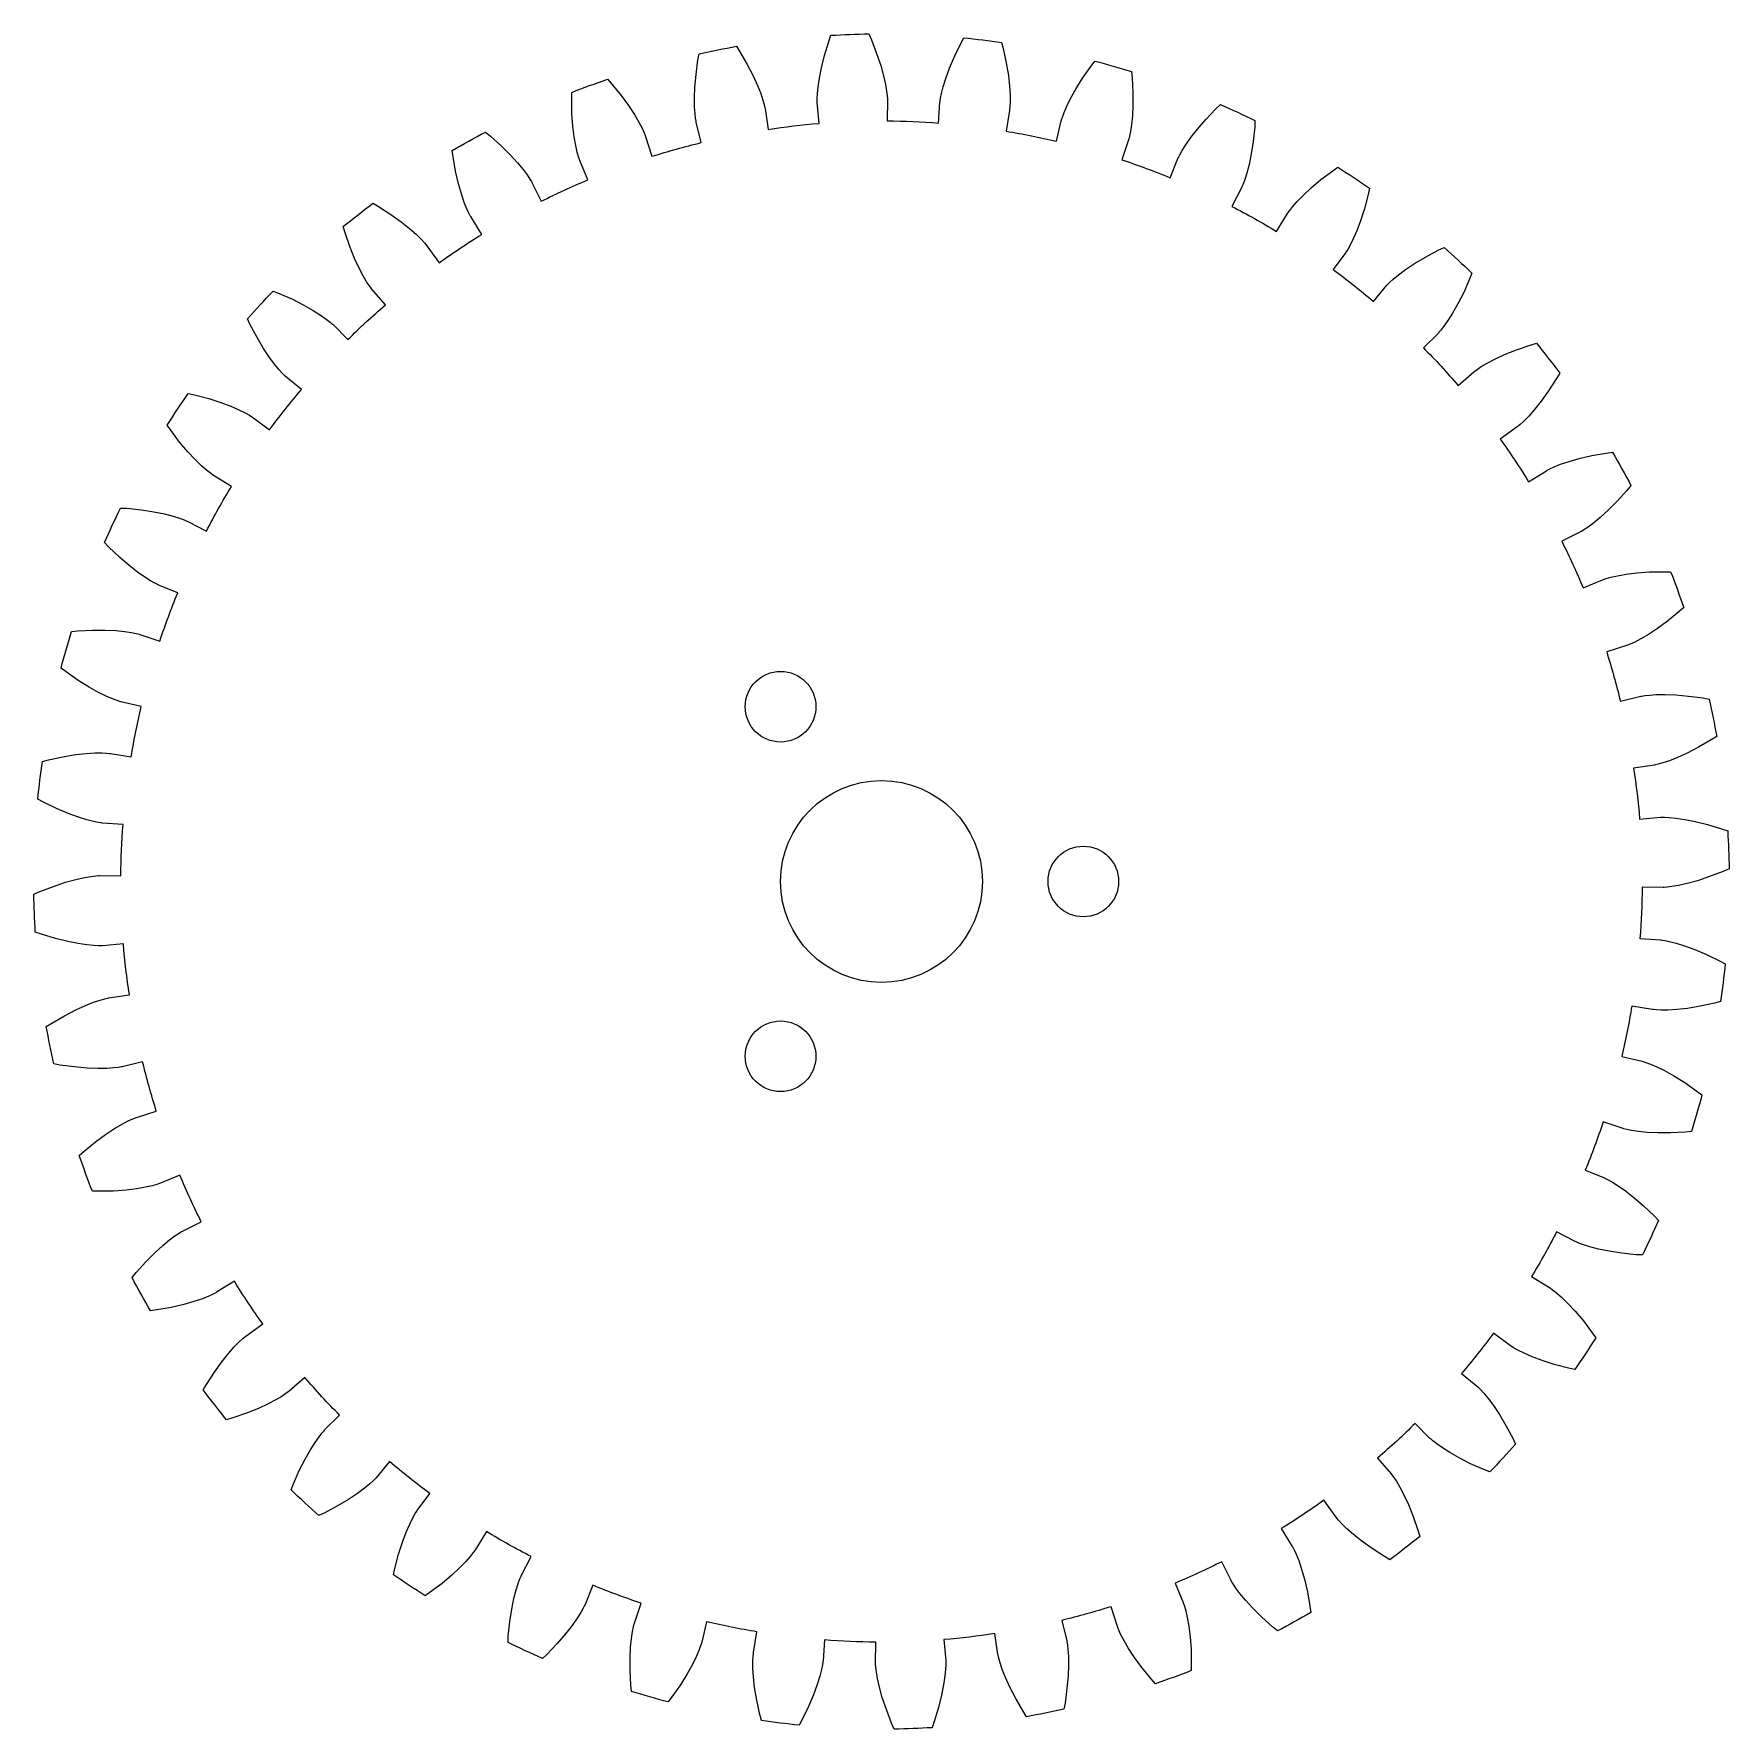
# Model space of a CAD drawing. Header units: millimetres. Extents: x -84 to 84, y -84 to 84.
import ezdxf

# ---------------------------------------------------------------- set-up
doc = ezdxf.new("R2010")
doc.units = ezdxf.units.MM
doc.layers.add('BottomGuard', color=70, linetype='Continuous')

msp = doc.modelspace()

# ---------------------------------------------------------------- linework, layer by layer
at = {"layer": 'BottomGuard'}
msp.add_lwpolyline([(57.13, 49.16), (58.71, 50.52), (58.79, 50.58), (59.02, 50.75), (59.42, 51.02), (60.01, 51.36), (60.78, 51.77), (61.74, 52.21), (62.91, 52.69), (64.28, 53.16), (64.89, 53.34, -0.011197), (67.21, 50.38), (67.21, 50.38), (66.89, 49.84), (66.11, 48.62), (65.37, 47.6), (64.71, 46.76), (64.13, 46.11), (63.65, 45.63), (63.3, 45.3), (63.08, 45.11), (63, 45.05), (61.31, 43.84, -0.016841), (64.12, 39.62), (65.89, 40.71), (65.97, 40.76), (66.23, 40.89), (66.67, 41.09), (67.3, 41.34), (68.13, 41.62), (69.15, 41.91), (70.38, 42.2), (71.81, 42.45), (72.43, 42.54, -0.011197), (74.27, 39.25), (74.27, 39.25), (73.87, 38.76), (72.9, 37.68), (72.01, 36.78), (71.22, 36.07), (70.55, 35.51), (70.01, 35.11), (69.61, 34.84), (69.36, 34.69), (69.27, 34.64), (67.41, 33.71, -0.016841), (69.53, 29.1), (71.45, 29.9), (71.54, 29.94), (71.81, 30.03), (72.28, 30.16), (72.94, 30.3), (73.8, 30.45), (74.86, 30.58), (76.11, 30.67), (77.56, 30.7), (78.2, 30.68, -0.011197), (79.49, 27.15), (79.49, 27.15), (79.02, 26.73), (77.89, 25.81), (76.88, 25.07), (75.99, 24.48), (75.24, 24.04), (74.64, 23.72), (74.2, 23.52), (73.93, 23.41), (73.84, 23.38), (71.86, 22.75, -0.016841), (73.22, 17.86), (75.25, 18.36), (75.34, 18.38), (75.63, 18.42), (76.11, 18.48), (76.78, 18.52), (77.65, 18.53), (78.72, 18.49), (79.97, 18.38), (81.41, 18.19), (82.03, 18.07, -0.011197), (82.76, 14.38), (82.76, 14.38), (82.23, 14.03), (80.97, 13.31), (79.85, 12.73), (78.88, 12.29), (78.07, 11.97), (77.43, 11.76), (76.97, 11.62), (76.68, 11.56), (76.59, 11.54), (74.53, 11.23, -0.016841), (75.12, 6.19), (77.19, 6.36), (77.29, 6.36), (77.58, 6.37), (78.06, 6.34), (78.74, 6.28), (79.6, 6.16), (80.64, 5.95), (81.86, 5.65), (83.25, 5.23), (83.85, 5.01, -0.011197), (83.99, 1.26), (83.99, 1.26), (83.41, 1), (82.06, 0.48), (80.86, 0.08), (79.84, -0.2), (78.98, -0.39), (78.32, -0.5), (77.84, -0.56), (77.55, -0.58), (77.45, -0.58), (75.37, -0.57, -0.016841), (75.16, -5.64), (77.23, -5.79), (77.33, -5.8), (77.62, -5.85), (78.09, -5.95), (78.75, -6.11), (79.58, -6.37), (80.58, -6.74), (81.74, -7.23), (83.05, -7.86), (83.6, -8.16, -0.011197), (83.15, -11.9), (83.15, -11.9), (82.54, -12.06), (81.12, -12.37), (79.88, -12.57), (78.82, -12.69), (77.95, -12.74), (77.27, -12.75), (76.79, -12.73), (76.5, -12.7), (76.4, -12.69), (74.35, -12.35, -0.016841), (73.35, -17.33), (75.38, -17.8), (75.47, -17.83), (75.75, -17.92), (76.2, -18.09), (76.82, -18.36), (77.6, -18.74), (78.53, -19.26), (79.6, -19.93), (80.79, -20.76), (81.3, -21.14, -0.011197), (80.27, -24.76), (80.27, -24.76), (79.64, -24.83), (78.19, -24.9), (76.93, -24.91), (75.87, -24.86), (75, -24.78), (74.33, -24.68), (73.85, -24.58), (73.57, -24.51), (73.48, -24.49), (71.51, -23.83, -0.016841), (69.74, -28.59), (71.66, -29.38), (71.75, -29.42), (72.01, -29.55), (72.43, -29.79), (73.01, -30.15), (73.72, -30.65), (74.55, -31.31), (75.51, -32.13), (76.55, -33.14), (76.99, -33.6, -0.011197), (75.41, -37.01), (75.41, -37.01), (74.77, -36.98), (73.33, -36.83), (72.09, -36.64), (71.04, -36.42), (70.2, -36.2), (69.55, -36), (69.1, -35.84), (68.83, -35.72), (68.74, -35.68), (66.9, -34.72, -0.016841), (64.41, -39.15), (66.19, -40.23), (66.27, -40.28), (66.5, -40.45), (66.88, -40.75), (67.39, -41.2), (68.01, -41.81), (68.74, -42.59), (69.55, -43.55), (70.43, -44.71), (70.78, -45.23, -0.011197), (68.69, -48.35), (68.69, -48.35), (68.07, -48.22), (66.67, -47.85), (65.47, -47.46), (64.47, -47.09), (63.67, -46.74), (63.06, -46.44), (62.64, -46.2), (62.4, -46.05), (62.32, -46), (60.64, -44.76, -0.016841), (57.49, -48.74), (59.08, -50.08), (59.15, -50.15), (59.36, -50.35), (59.68, -50.71), (60.12, -51.23), (60.64, -51.93), (61.23, -52.82), (61.88, -53.89), (62.57, -55.17), (62.84, -55.75, -0.011197), (60.28, -58.5), (60.28, -58.5), (59.69, -58.28), (58.36, -57.69), (57.24, -57.12), (56.31, -56.59), (55.58, -56.13), (55.02, -55.73), (54.64, -55.43), (54.42, -55.24), (54.35, -55.18), (52.89, -53.7, -0.016841), (49.16, -57.13), (50.52, -58.71), (50.58, -58.79), (50.75, -59.02), (51.02, -59.42), (51.36, -60.01), (51.77, -60.78), (52.21, -61.74), (52.69, -62.91), (53.16, -64.28), (53.34, -64.89, -0.011197), (50.38, -67.21), (50.38, -67.21), (49.84, -66.89), (48.62, -66.11), (47.6, -65.37), (46.76, -64.71), (46.11, -64.13), (45.63, -63.65), (45.3, -63.3), (45.11, -63.08), (45.05, -63), (43.84, -61.31, -0.016841), (39.62, -64.12), (40.71, -65.89), (40.76, -65.97), (40.89, -66.23), (41.09, -66.67), (41.34, -67.3), (41.62, -68.13), (41.91, -69.15), (42.2, -70.38), (42.45, -71.81), (42.54, -72.43, -0.011197), (39.25, -74.27), (39.25, -74.27), (38.76, -73.87), (37.68, -72.9), (36.78, -72.01), (36.07, -71.22), (35.51, -70.55), (35.11, -70.01), (34.84, -69.61), (34.69, -69.36), (34.64, -69.27), (33.71, -67.41, -0.016841), (29.1, -69.53), (29.9, -71.45), (29.94, -71.54), (30.03, -71.81), (30.16, -72.28), (30.3, -72.94), (30.45, -73.8), (30.58, -74.86), (30.67, -76.11), (30.7, -77.56), (30.68, -78.2, -0.011197), (27.15, -79.49), (27.15, -79.49), (26.73, -79.02), (25.81, -77.89), (25.07, -76.88), (24.48, -75.99), (24.04, -75.24), (23.72, -74.64), (23.52, -74.2), (23.41, -73.93), (23.38, -73.84), (22.75, -71.86, -0.016841), (17.86, -73.22), (18.36, -75.25), (18.38, -75.34), (18.42, -75.63), (18.48, -76.11), (18.52, -76.78), (18.53, -77.65), (18.49, -78.72), (18.38, -79.97), (18.19, -81.41), (18.07, -82.03, -0.011197), (14.38, -82.76), (14.38, -82.76), (14.03, -82.23), (13.31, -80.97), (12.73, -79.85), (12.29, -78.88), (11.97, -78.07), (11.76, -77.43), (11.62, -76.97), (11.56, -76.68), (11.54, -76.59), (11.23, -74.53, -0.016841), (6.19, -75.12), (6.36, -77.19), (6.36, -77.29), (6.37, -77.58), (6.34, -78.06), (6.28, -78.74), (6.16, -79.6), (5.95, -80.64), (5.65, -81.86), (5.23, -83.25), (5.01, -83.85, -0.011197), (1.26, -83.99), (1.26, -83.99), (1, -83.41), (0.48, -82.06), (0.08, -80.86), (-0.2, -79.84), (-0.39, -78.98), (-0.5, -78.32), (-0.56, -77.84), (-0.58, -77.55), (-0.58, -77.45), (-0.57, -75.37, -0.016841), (-5.64, -75.16), (-5.79, -77.23), (-5.8, -77.33), (-5.85, -77.62), (-5.95, -78.09), (-6.11, -78.75), (-6.37, -79.58), (-6.74, -80.58), (-7.23, -81.74), (-7.86, -83.05), (-8.16, -83.6, -0.011197), (-11.9, -83.15), (-11.9, -83.15), (-12.06, -82.54), (-12.37, -81.12), (-12.57, -79.88), (-12.69, -78.82), (-12.74, -77.95), (-12.75, -77.27), (-12.73, -76.79), (-12.7, -76.5), (-12.69, -76.4), (-12.35, -74.35, -0.016841), (-17.33, -73.35), (-17.8, -75.38), (-17.83, -75.47), (-17.92, -75.75), (-18.09, -76.2), (-18.36, -76.82), (-18.74, -77.6), (-19.26, -78.53), (-19.93, -79.6), (-20.76, -80.79), (-21.14, -81.3, -0.011197), (-24.76, -80.27), (-24.76, -80.27), (-24.83, -79.64), (-24.9, -78.19), (-24.91, -76.93), (-24.86, -75.87), (-24.78, -75), (-24.68, -74.33), (-24.58, -73.85), (-24.51, -73.57), (-24.49, -73.48), (-23.83, -71.51, -0.016841), (-28.59, -69.74), (-29.38, -71.66), (-29.42, -71.75), (-29.55, -72.01), (-29.79, -72.43), (-30.15, -73.01), (-30.65, -73.72), (-31.31, -74.55), (-32.13, -75.51), (-33.14, -76.55), (-33.6, -76.99, -0.011197), (-37.01, -75.41), (-37.01, -75.41), (-36.98, -74.77), (-36.83, -73.33), (-36.64, -72.09), (-36.42, -71.04), (-36.2, -70.2), (-36, -69.55), (-35.84, -69.1), (-35.72, -68.83), (-35.68, -68.74), (-34.72, -66.9, -0.016841), (-39.15, -64.41), (-40.23, -66.19), (-40.28, -66.27), (-40.45, -66.5), (-40.75, -66.88), (-41.2, -67.39), (-41.81, -68.01), (-42.59, -68.74), (-43.55, -69.55), (-44.71, -70.43), (-45.23, -70.78, -0.011197), (-48.35, -68.69), (-48.35, -68.69), (-48.22, -68.07), (-47.85, -66.67), (-47.46, -65.47), (-47.09, -64.47), (-46.74, -63.67), (-46.44, -63.06), (-46.2, -62.64), (-46.05, -62.4), (-46, -62.32), (-44.76, -60.64, -0.016841), (-48.74, -57.49), (-50.08, -59.08), (-50.15, -59.15), (-50.35, -59.36), (-50.71, -59.68), (-51.23, -60.12), (-51.93, -60.64), (-52.82, -61.23), (-53.89, -61.88), (-55.17, -62.57), (-55.75, -62.84, -0.011197), (-58.5, -60.28), (-58.5, -60.28), (-58.28, -59.69), (-57.69, -58.36), (-57.12, -57.24), (-56.59, -56.31), (-56.13, -55.58), (-55.73, -55.02), (-55.43, -54.64), (-55.24, -54.42), (-55.18, -54.35), (-53.7, -52.89, -0.016841), (-57.13, -49.16), (-58.71, -50.52), (-58.79, -50.58), (-59.02, -50.75), (-59.42, -51.02), (-60.01, -51.36), (-60.78, -51.77), (-61.74, -52.21), (-62.91, -52.69), (-64.28, -53.16), (-64.89, -53.34, -0.011197), (-67.21, -50.38), (-67.21, -50.38), (-66.89, -49.84), (-66.11, -48.62), (-65.37, -47.6), (-64.71, -46.76), (-64.13, -46.11), (-63.65, -45.63), (-63.3, -45.3), (-63.08, -45.11), (-63, -45.05), (-61.31, -43.84, -0.016841), (-64.12, -39.62), (-65.89, -40.71), (-65.97, -40.76), (-66.23, -40.89), (-66.67, -41.09), (-67.3, -41.34), (-68.13, -41.62), (-69.15, -41.91), (-70.38, -42.2), (-71.81, -42.45), (-72.43, -42.54, -0.011197), (-74.27, -39.25), (-74.27, -39.25), (-73.87, -38.76), (-72.9, -37.68), (-72.01, -36.78), (-71.22, -36.07), (-70.55, -35.51), (-70.01, -35.11), (-69.61, -34.84), (-69.36, -34.69), (-69.27, -34.64), (-67.41, -33.71, -0.016841), (-69.53, -29.1), (-71.45, -29.9), (-71.54, -29.94), (-71.81, -30.03), (-72.28, -30.16), (-72.94, -30.3), (-73.8, -30.45), (-74.86, -30.58), (-76.11, -30.67), (-77.56, -30.7), (-78.2, -30.68, -0.011197), (-79.49, -27.15), (-79.49, -27.15), (-79.02, -26.73), (-77.89, -25.81), (-76.88, -25.07), (-75.99, -24.48), (-75.24, -24.04), (-74.64, -23.72), (-74.2, -23.52), (-73.93, -23.41), (-73.84, -23.38), (-71.86, -22.75, -0.016841), (-73.22, -17.86), (-75.25, -18.36), (-75.34, -18.38), (-75.63, -18.42), (-76.11, -18.48), (-76.78, -18.52), (-77.65, -18.53), (-78.72, -18.49), (-79.97, -18.38), (-81.41, -18.19), (-82.03, -18.07, -0.011197), (-82.76, -14.38), (-82.76, -14.38), (-82.23, -14.03), (-80.97, -13.31), (-79.85, -12.73), (-78.88, -12.29), (-78.07, -11.97), (-77.43, -11.76), (-76.97, -11.62), (-76.68, -11.56), (-76.59, -11.54), (-74.53, -11.23, -0.016841), (-75.12, -6.19), (-77.19, -6.36), (-77.29, -6.36), (-77.58, -6.37), (-78.06, -6.34), (-78.74, -6.28), (-79.6, -6.16), (-80.64, -5.95), (-81.86, -5.65), (-83.25, -5.23), (-83.85, -5.01, -0.011197), (-83.99, -1.26), (-83.99, -1.26), (-83.41, -1), (-82.06, -0.48), (-80.86, -0.08), (-79.84, 0.2), (-78.98, 0.39), (-78.32, 0.5), (-77.84, 0.56), (-77.55, 0.58), (-77.45, 0.58), (-75.37, 0.57, -0.016841), (-75.16, 5.64), (-77.23, 5.79), (-77.33, 5.8), (-77.62, 5.85), (-78.09, 5.95), (-78.75, 6.11), (-79.58, 6.37), (-80.58, 6.74), (-81.74, 7.23), (-83.05, 7.86), (-83.6, 8.16, -0.011197), (-83.15, 11.9), (-83.15, 11.9), (-82.54, 12.06), (-81.12, 12.37), (-79.88, 12.57), (-78.82, 12.69), (-77.95, 12.74), (-77.27, 12.75), (-76.79, 12.73), (-76.5, 12.7), (-76.4, 12.69), (-74.35, 12.35, -0.016841), (-73.35, 17.33), (-75.38, 17.8), (-75.47, 17.83), (-75.75, 17.92), (-76.2, 18.09), (-76.82, 18.36), (-77.6, 18.74), (-78.53, 19.26), (-79.6, 19.93), (-80.79, 20.76), (-81.3, 21.14, -0.011197), (-80.27, 24.76), (-80.27, 24.76), (-79.64, 24.83), (-78.19, 24.9), (-76.93, 24.91), (-75.87, 24.86), (-75, 24.78), (-74.33, 24.68), (-73.85, 24.58), (-73.57, 24.51), (-73.48, 24.49), (-71.51, 23.83, -0.016841), (-69.74, 28.59), (-71.66, 29.38), (-71.75, 29.42), (-72.01, 29.55), (-72.43, 29.79), (-73.01, 30.15), (-73.72, 30.65), (-74.55, 31.31), (-75.51, 32.13), (-76.55, 33.14), (-76.99, 33.6, -0.011197), (-75.41, 37.01), (-75.41, 37.01), (-74.77, 36.98), (-73.33, 36.83), (-72.09, 36.64), (-71.04, 36.42), (-70.2, 36.2), (-69.55, 36), (-69.1, 35.84), (-68.83, 35.72), (-68.74, 35.68), (-66.9, 34.72, -0.016841), (-64.41, 39.15), (-66.19, 40.23), (-66.27, 40.28), (-66.5, 40.45), (-66.88, 40.75), (-67.39, 41.2), (-68.01, 41.81), (-68.74, 42.59), (-69.55, 43.55), (-70.43, 44.71), (-70.78, 45.23, -0.011197), (-68.69, 48.35), (-68.69, 48.35), (-68.07, 48.22), (-66.67, 47.85), (-65.47, 47.46), (-64.47, 47.09), (-63.67, 46.74), (-63.06, 46.44), (-62.64, 46.2), (-62.4, 46.05), (-62.32, 46), (-60.64, 44.76, -0.016841), (-57.49, 48.74), (-59.08, 50.08), (-59.15, 50.15), (-59.36, 50.35), (-59.68, 50.71), (-60.12, 51.23), (-60.64, 51.93), (-61.23, 52.82), (-61.88, 53.89), (-62.57, 55.17), (-62.84, 55.75, -0.011197), (-60.28, 58.5), (-60.28, 58.5), (-59.69, 58.28), (-58.36, 57.69), (-57.24, 57.12), (-56.31, 56.59), (-55.58, 56.13), (-55.02, 55.73), (-54.64, 55.43), (-54.42, 55.24), (-54.35, 55.18), (-52.89, 53.7, -0.016841), (-49.16, 57.13), (-50.52, 58.71), (-50.58, 58.79), (-50.75, 59.02), (-51.02, 59.42), (-51.36, 60.01), (-51.77, 60.78), (-52.21, 61.74), (-52.69, 62.91), (-53.16, 64.28), (-53.34, 64.89, -0.011197), (-50.38, 67.21), (-50.38, 67.21), (-49.84, 66.89), (-48.62, 66.11), (-47.6, 65.37), (-46.76, 64.71), (-46.11, 64.13), (-45.63, 63.65), (-45.3, 63.3), (-45.11, 63.08), (-45.05, 63), (-43.84, 61.31, -0.016841), (-39.62, 64.12), (-40.71, 65.89), (-40.76, 65.97), (-40.89, 66.23), (-41.09, 66.67), (-41.34, 67.3), (-41.62, 68.13), (-41.91, 69.15), (-42.2, 70.38), (-42.45, 71.81), (-42.54, 72.43, -0.011197), (-39.25, 74.27), (-39.25, 74.27), (-38.76, 73.87), (-37.68, 72.9), (-36.78, 72.01), (-36.07, 71.22), (-35.51, 70.55), (-35.11, 70.01), (-34.84, 69.61), (-34.69, 69.36), (-34.64, 69.27), (-33.71, 67.41, -0.016841), (-29.1, 69.53), (-29.9, 71.45), (-29.94, 71.54), (-30.03, 71.81), (-30.16, 72.28), (-30.3, 72.94), (-30.45, 73.8), (-30.58, 74.86), (-30.67, 76.11), (-30.7, 77.56), (-30.68, 78.2, -0.011197), (-27.15, 79.49), (-27.15, 79.49), (-26.73, 79.02), (-25.81, 77.89), (-25.07, 76.88), (-24.48, 75.99), (-24.04, 75.24), (-23.72, 74.64), (-23.52, 74.2), (-23.41, 73.93), (-23.38, 73.84), (-22.75, 71.86, -0.016841), (-17.86, 73.22), (-18.36, 75.25), (-18.38, 75.34), (-18.42, 75.63), (-18.48, 76.11), (-18.52, 76.78), (-18.53, 77.65), (-18.49, 78.72), (-18.38, 79.97), (-18.19, 81.41), (-18.07, 82.03, -0.011197), (-14.38, 82.76), (-14.38, 82.76), (-14.03, 82.23), (-13.31, 80.97), (-12.73, 79.85), (-12.29, 78.88), (-11.97, 78.07), (-11.76, 77.43), (-11.62, 76.97), (-11.56, 76.68), (-11.54, 76.59), (-11.23, 74.53, -0.016841), (-6.19, 75.12), (-6.36, 77.19), (-6.36, 77.29), (-6.37, 77.58), (-6.34, 78.06), (-6.28, 78.74), (-6.16, 79.6), (-5.95, 80.64), (-5.65, 81.86), (-5.23, 83.25), (-5.01, 83.85, -0.011197), (-1.26, 83.99), (-1.26, 83.99), (-1, 83.41), (-0.48, 82.06), (-0.08, 80.86), (0.2, 79.84), (0.39, 78.98), (0.5, 78.32), (0.56, 77.84), (0.58, 77.55), (0.58, 77.45), (0.57, 75.37, -0.016841), (5.64, 75.16), (5.79, 77.23), (5.8, 77.33), (5.85, 77.62), (5.95, 78.09), (6.11, 78.75), (6.37, 79.58), (6.74, 80.58), (7.23, 81.74), (7.86, 83.05), (8.16, 83.6, -0.011197), (11.9, 83.15), (11.9, 83.15), (12.06, 82.54), (12.37, 81.12), (12.57, 79.88), (12.69, 78.82), (12.74, 77.95), (12.75, 77.27), (12.73, 76.79), (12.7, 76.5), (12.69, 76.4), (12.35, 74.35, -0.016841), (17.33, 73.35), (17.8, 75.38), (17.83, 75.47), (17.92, 75.75), (18.09, 76.2), (18.36, 76.82), (18.74, 77.6), (19.26, 78.53), (19.93, 79.6), (20.76, 80.79), (21.14, 81.3, -0.011197), (24.76, 80.27), (24.76, 80.27), (24.83, 79.64), (24.9, 78.19), (24.91, 76.93), (24.86, 75.87), (24.78, 75), (24.68, 74.33), (24.58, 73.85), (24.51, 73.57), (24.49, 73.48), (23.83, 71.51, -0.016841), (28.59, 69.74), (29.38, 71.66), (29.42, 71.75), (29.55, 72.01), (29.79, 72.43), (30.15, 73.01), (30.65, 73.72), (31.31, 74.55), (32.13, 75.51), (33.14, 76.55), (33.6, 76.99, -0.011197), (37.01, 75.41), (37.01, 75.41), (36.98, 74.77), (36.83, 73.33), (36.64, 72.09), (36.42, 71.04), (36.2, 70.2), (36, 69.55), (35.84, 69.1), (35.72, 68.83), (35.68, 68.74), (34.72, 66.9, -0.016841), (39.15, 64.41), (40.23, 66.19), (40.28, 66.27), (40.45, 66.5), (40.75, 66.88), (41.2, 67.39), (41.81, 68.01), (42.59, 68.74), (43.55, 69.55), (44.71, 70.43), (45.23, 70.78, -0.011197), (48.35, 68.69), (48.35, 68.69), (48.22, 68.07), (47.85, 66.67), (47.46, 65.47), (47.09, 64.47), (46.74, 63.67), (46.44, 63.06), (46.2, 62.64), (46.05, 62.4), (46, 62.32), (44.76, 60.64, -0.016841), (48.74, 57.49), (50.08, 59.08), (50.15, 59.15), (50.35, 59.36), (50.71, 59.68), (51.23, 60.12), (51.93, 60.64), (52.82, 61.23), (53.89, 61.88), (55.17, 62.57), (55.75, 62.84, -0.011197), (58.5, 60.28), (58.5, 60.28), (58.28, 59.69), (57.69, 58.36), (57.12, 57.24), (56.59, 56.31), (56.13, 55.58), (55.73, 55.02), (55.43, 54.64), (55.24, 54.42), (55.18, 54.35), (53.7, 52.89, -0.016841)], format="xyb", close=True, dxfattribs=at)
for centre, radius in [((-10, 17.32), 3.5), ((0, 0), 10), ((20, 0), 3.5), ((-10, -17.32), 3.5)]:
    msp.add_circle(centre, radius, dxfattribs=at)

doc.saveas('drawing.dxf')
